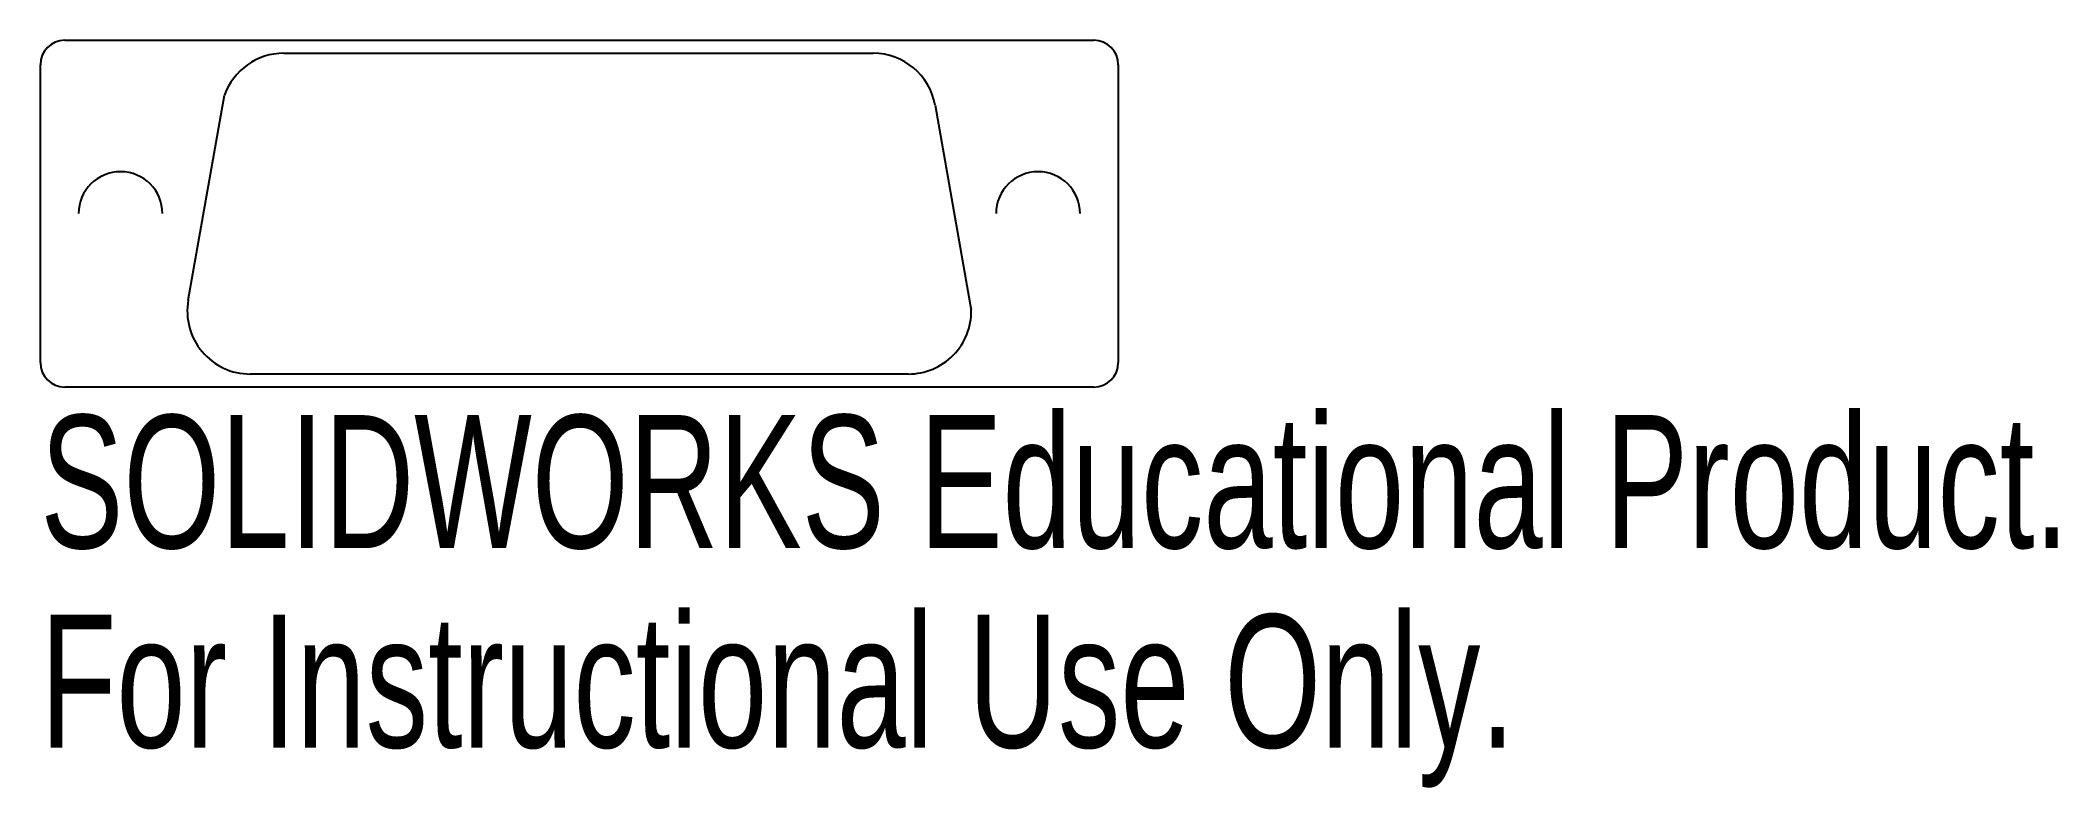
# Model space of a CAD drawing. Header units: millimetres. Extents: x 0 to 73.3, y -27.2 to 0.
import ezdxf

# ---------------------------------------------------------------- set-up
doc = ezdxf.new("R2010")
doc.units = ezdxf.units.MM
doc.styles.add('SLDTEXTSTYLE0', font='TXT', dxfattribs={"width": 0.7})

msp = doc.modelspace()

# ---------------------------------------------------------------- linework, layer by layer
at = {"color": 7, "linetype": 'Continuous', "lineweight": 25}
for p, q in [((0.889, 0), (38.261, 0)), ((8.843, -0.47), (30.247, -0.47)), ((0, -11.711), (0, -0.889)), ((39.15, -0.889), (39.15, -11.711)), ((5.373, -9.446), (6.687, -1.996)), ((32.498, -2.359), (33.811, -9.808)), ((31.526, -12.129), (7.624, -12.129)), ((38.261, -12.6), (0.889, -12.6))]:
    msp.add_line(p, q, dxfattribs=at)
for centre, radius, start, end in [((38.261, -0.889), 0.889, 0, 90), ((0.889, -0.889), 0.889, 90, 180), ((8.843, -2.756), 2.286, 90, 160.57944), ((30.247, -2.756), 2.286, 10, 90), ((2.913, -6.299), 1.524, 0, 180), ((36.237, -6.299), 1.524, 0, 180), ((7.624, -9.842), 2.286, 170, 270), ((31.526, -9.842), 2.286, 270, 0.87323), ((0.889, -11.711), 0.889, 180, 270), ((38.261, -11.711), 0.889, 270, 0)]:
    msp.add_arc(centre, radius, start, end, dxfattribs=at)

# ---------------------------------------------------------------- texts
at = {"color": 7, "linetype": 'Continuous', "char_height": 4.83362, "attachment_point": 1, "style": 'SLDTEXTSTYLE0'}
for s, insert in [('SOLIDWORKS Educational Product.', (0, -13.62)), ('For Instructional Use Only.', (0, -20.87))]:
    msp.add_mtext(s, dxfattribs=dict(at, insert=insert))

doc.saveas('drawing.dxf')
